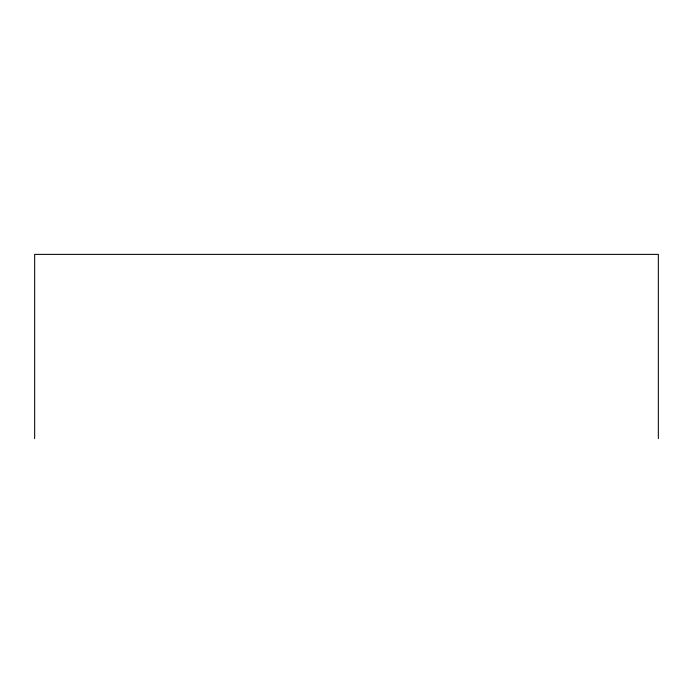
<?xml version="1.0" encoding="UTF-8"?>
<svg xmlns="http://www.w3.org/2000/svg" width="693" height="693" viewBox="0 0 693 693"><rect width="100%" height="100%" fill="white"/><g stroke="black" fill="none" stroke-linecap="round" stroke-linejoin="round"><path stroke-width="1.04" d="M658.35 438.626L658.35 254.374L34.65 254.374L34.65 438.626"/></g></svg>
